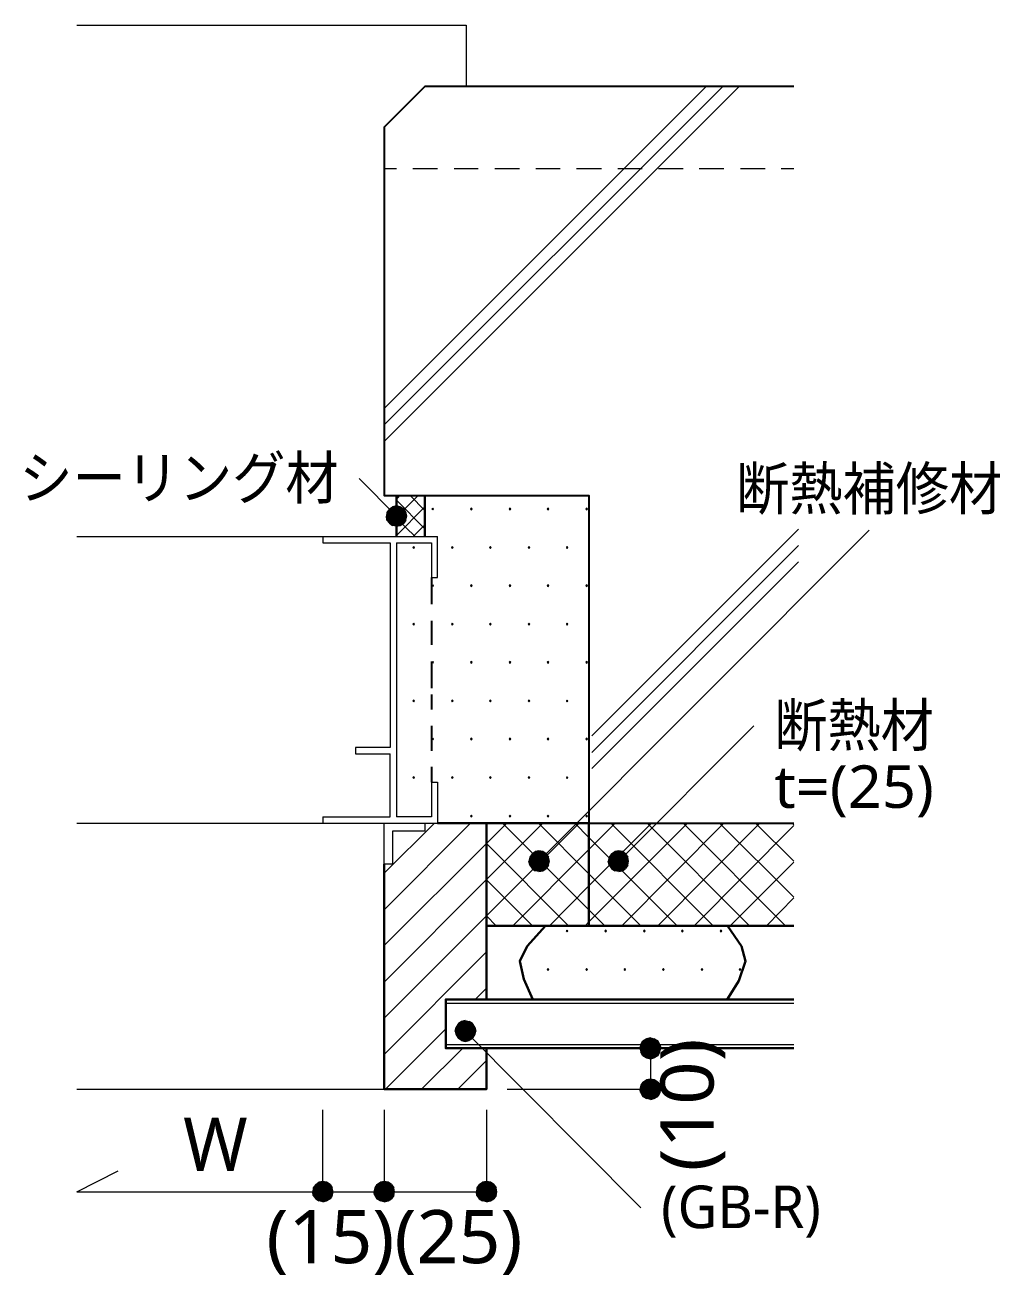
# Model space of a CAD drawing. Header units: millimetres. Extents: x 0 to 420, y 0 to 297.
# Drawn here: x 212.7 to 260.4, y 93.8 to 154.9 of the extents above; entities that cross this region are included whole.
import ezdxf
from ezdxf.enums import TextEntityAlignment as Align

# ---------------------------------------------------------------- set-up
doc = ezdxf.new("R2010")
doc.units = ezdxf.units.MM
doc.styles.add('kst32b', font='NotoSansJP-Variable.ttf')

msp = doc.modelspace()

# ---------------------------------------------------------------- hatches: boundary and pattern name
h = msp.add_hatch(color=7)
h.paths.add_polyline_path([(230.886, 131.381), (230.696, 131.339), (230.886, 130.873), (230.886, 131.381)])
h.paths.add_polyline_path([(230.696, 131.339), (230.886, 130.873), (230.547, 131.233), (230.696, 131.339)])
h.paths.add_polyline_path([(230.886, 130.873), (230.547, 131.233), (230.42, 131.064), (230.886, 130.873)])
for points in [[(231.077, 131.339), (230.886, 131.381), (230.886, 130.873), (231.077, 131.339)], [(232.664, 131.276), (232.643, 131.254), (232.622, 131.233), (232.643, 131.212), (232.664, 131.191), (232.685, 131.212), (232.706, 131.233), (232.685, 131.254), (232.664, 131.276)], [(234.548, 131.276), (234.527, 131.254), (234.505, 131.233), (234.527, 131.212), (234.548, 131.191), (234.569, 131.212), (234.59, 131.233), (234.569, 131.254), (234.548, 131.276)], [(236.432, 131.276), (236.411, 131.254), (236.389, 131.233), (236.411, 131.212), (236.432, 131.191), (236.453, 131.212), (236.474, 131.233), (236.453, 131.254), (236.432, 131.276)], [(238.294, 131.276), (238.273, 131.254), (238.252, 131.233), (238.273, 131.212), (238.294, 131.191), (238.316, 131.212), (238.337, 131.233), (238.316, 131.254), (238.294, 131.276)], [(240.178, 131.276), (240.157, 131.254), (240.136, 131.233), (240.157, 131.212), (240.178, 131.191), (240.199, 131.212), (240.221, 131.233), (240.199, 131.254), (240.178, 131.276)], [(231.733, 129.392), (231.712, 129.371), (231.69, 129.35), (231.712, 129.328), (231.733, 129.307), (231.754, 129.328), (231.775, 129.35), (231.754, 129.371), (231.733, 129.392)], [(233.617, 129.392), (233.595, 129.371), (233.574, 129.35), (233.595, 129.328), (233.617, 129.307), (233.638, 129.328), (233.659, 129.35), (233.638, 129.371), (233.617, 129.392)], [(235.479, 129.392), (235.458, 129.371), (235.437, 129.35), (235.458, 129.328), (235.479, 129.307), (235.5, 129.328), (235.521, 129.35), (235.5, 129.371), (235.479, 129.392)], [(237.363, 129.392), (237.342, 129.371), (237.321, 129.35), (237.342, 129.328), (237.363, 129.307), (237.384, 129.328), (237.405, 129.35), (237.384, 129.371), (237.363, 129.392)], [(239.226, 129.392), (239.204, 129.371), (239.183, 129.35), (239.204, 129.328), (239.226, 129.307), (239.247, 129.328), (239.268, 129.35), (239.247, 129.371), (239.226, 129.392)], [(232.664, 127.529), (232.643, 127.508), (232.622, 127.487), (232.643, 127.466), (232.664, 127.444), (232.685, 127.466), (232.706, 127.487), (232.685, 127.508), (232.664, 127.529)], [(234.548, 127.529), (234.527, 127.508), (234.505, 127.487), (234.527, 127.466), (234.548, 127.444), (234.569, 127.466), (234.59, 127.487), (234.569, 127.508), (234.548, 127.529)], [(236.432, 127.529), (236.411, 127.508), (236.389, 127.487), (236.411, 127.466), (236.432, 127.444), (236.453, 127.466), (236.474, 127.487), (236.453, 127.508), (236.432, 127.529)], [(238.294, 127.529), (238.273, 127.508), (238.252, 127.487), (238.273, 127.466), (238.294, 127.444), (238.316, 127.466), (238.337, 127.487), (238.316, 127.508), (238.294, 127.529)], [(240.178, 127.529), (240.157, 127.508), (240.136, 127.487), (240.157, 127.466), (240.178, 127.444), (240.199, 127.466), (240.221, 127.487), (240.199, 127.508), (240.178, 127.529)], [(231.733, 125.645), (231.712, 125.624), (231.69, 125.603), (231.712, 125.582), (231.733, 125.561), (231.754, 125.582), (231.775, 125.603), (231.754, 125.624), (231.733, 125.645)], [(233.617, 125.645), (233.595, 125.624), (233.574, 125.603), (233.595, 125.582), (233.617, 125.561), (233.638, 125.582), (233.659, 125.603), (233.638, 125.624), (233.617, 125.645)], [(235.479, 125.645), (235.458, 125.624), (235.437, 125.603), (235.458, 125.582), (235.479, 125.561), (235.5, 125.582), (235.521, 125.603), (235.5, 125.624), (235.479, 125.645)], [(237.363, 125.645), (237.342, 125.624), (237.321, 125.603), (237.342, 125.582), (237.363, 125.561), (237.384, 125.582), (237.405, 125.603), (237.384, 125.624), (237.363, 125.645)], [(239.226, 125.645), (239.204, 125.624), (239.183, 125.603), (239.204, 125.582), (239.226, 125.561), (239.247, 125.582), (239.268, 125.603), (239.247, 125.624), (239.226, 125.645)], [(232.664, 123.783), (232.643, 123.762), (232.622, 123.74), (232.643, 123.719), (232.664, 123.698), (232.685, 123.719), (232.706, 123.74), (232.685, 123.762), (232.664, 123.783)], [(234.548, 123.783), (234.527, 123.762), (234.505, 123.74), (234.527, 123.719), (234.548, 123.698), (234.569, 123.719), (234.59, 123.74), (234.569, 123.762), (234.548, 123.783)], [(236.432, 123.783), (236.411, 123.762), (236.389, 123.74), (236.411, 123.719), (236.432, 123.698), (236.453, 123.719), (236.474, 123.74), (236.453, 123.762), (236.432, 123.783)], [(238.294, 123.783), (238.273, 123.762), (238.252, 123.74), (238.273, 123.719), (238.294, 123.698), (238.316, 123.719), (238.337, 123.74), (238.316, 123.762), (238.294, 123.783)], [(240.178, 123.783), (240.157, 123.762), (240.136, 123.74), (240.157, 123.719), (240.178, 123.698), (240.199, 123.719), (240.221, 123.74), (240.199, 123.762), (240.178, 123.783)], [(231.733, 121.899), (231.712, 121.878), (231.69, 121.856), (231.712, 121.835), (231.733, 121.814), (231.754, 121.835), (231.775, 121.856), (231.754, 121.878), (231.733, 121.899)], [(233.617, 121.899), (233.595, 121.878), (233.574, 121.856), (233.595, 121.835), (233.617, 121.814), (233.638, 121.835), (233.659, 121.856), (233.638, 121.878), (233.617, 121.899)], [(235.479, 121.899), (235.458, 121.878), (235.437, 121.856), (235.458, 121.835), (235.479, 121.814), (235.5, 121.835), (235.521, 121.856), (235.5, 121.878), (235.479, 121.899)], [(237.363, 121.899), (237.342, 121.878), (237.321, 121.856), (237.342, 121.835), (237.363, 121.814), (237.384, 121.835), (237.405, 121.856), (237.384, 121.878), (237.363, 121.899)], [(239.226, 121.899), (239.204, 121.878), (239.183, 121.856), (239.204, 121.835), (239.226, 121.814), (239.247, 121.835), (239.268, 121.856), (239.247, 121.878), (239.226, 121.899)], [(232.664, 120.036), (232.643, 120.015), (232.622, 119.994), (232.643, 119.973), (232.664, 119.951), (232.685, 119.973), (232.706, 119.994), (232.685, 120.015), (232.664, 120.036)], [(234.548, 120.036), (234.527, 120.015), (234.505, 119.994), (234.527, 119.973), (234.548, 119.951), (234.569, 119.973), (234.59, 119.994), (234.569, 120.015), (234.548, 120.036)], [(236.432, 120.036), (236.411, 120.015), (236.389, 119.994), (236.411, 119.973), (236.432, 119.951), (236.453, 119.973), (236.474, 119.994), (236.453, 120.015), (236.432, 120.036)], [(238.294, 120.036), (238.273, 120.015), (238.252, 119.994), (238.273, 119.973), (238.294, 119.951), (238.316, 119.973), (238.337, 119.994), (238.316, 120.015), (238.294, 120.036)], [(240.178, 120.036), (240.157, 120.015), (240.136, 119.994), (240.157, 119.973), (240.178, 119.951), (240.199, 119.973), (240.221, 119.994), (240.199, 120.015), (240.178, 120.036)], [(231.733, 118.152), (231.712, 118.131), (231.69, 118.11), (231.712, 118.089), (231.733, 118.068), (231.754, 118.089), (231.775, 118.11), (231.754, 118.131), (231.733, 118.152)], [(233.617, 118.152), (233.595, 118.131), (233.574, 118.11), (233.595, 118.089), (233.617, 118.068), (233.638, 118.089), (233.659, 118.11), (233.638, 118.131), (233.617, 118.152)], [(235.479, 118.152), (235.458, 118.131), (235.437, 118.11), (235.458, 118.089), (235.479, 118.068), (235.5, 118.089), (235.521, 118.11), (235.5, 118.131), (235.479, 118.152)], [(237.363, 118.152), (237.342, 118.131), (237.321, 118.11), (237.342, 118.089), (237.363, 118.068), (237.384, 118.089), (237.405, 118.11), (237.384, 118.131), (237.363, 118.152)], [(239.226, 118.152), (239.204, 118.131), (239.183, 118.11), (239.204, 118.089), (239.226, 118.068), (239.247, 118.089), (239.268, 118.11), (239.247, 118.131), (239.226, 118.152)], [(234.548, 116.268), (234.527, 116.247), (234.505, 116.226), (234.527, 116.205), (234.548, 116.184), (234.569, 116.205), (234.59, 116.226), (234.569, 116.247), (234.548, 116.268)], [(236.432, 116.268), (236.411, 116.247), (236.389, 116.226), (236.411, 116.205), (236.432, 116.184), (236.453, 116.205), (236.474, 116.226), (236.453, 116.247), (236.432, 116.268)], [(238.294, 116.268), (238.273, 116.247), (238.252, 116.226), (238.273, 116.205), (238.294, 116.184), (238.316, 116.205), (238.337, 116.226), (238.316, 116.247), (238.294, 116.268)], [(240.178, 116.268), (240.157, 116.247), (240.136, 116.226), (240.157, 116.205), (240.178, 116.184), (240.199, 116.205), (240.221, 116.226), (240.199, 116.247), (240.178, 116.268)], [(238.04, 114.49), (237.85, 114.533), (237.85, 114.025), (238.04, 114.49)], [(241.935, 114.49), (241.745, 114.533), (241.745, 114.025), (241.935, 114.49)], [(239.226, 110.659), (239.204, 110.638), (239.183, 110.617), (239.204, 110.596), (239.226, 110.575), (239.247, 110.596), (239.268, 110.617), (239.247, 110.638), (239.226, 110.659)], [(241.11, 110.659), (241.088, 110.638), (241.067, 110.617), (241.088, 110.596), (241.11, 110.575), (241.131, 110.596), (241.152, 110.617), (241.131, 110.638), (241.11, 110.659)], [(242.993, 110.659), (242.972, 110.638), (242.951, 110.617), (242.972, 110.596), (242.993, 110.575), (243.014, 110.596), (243.036, 110.617), (243.014, 110.638), (242.993, 110.659)], [(244.856, 110.659), (244.835, 110.638), (244.814, 110.617), (244.835, 110.596), (244.856, 110.575), (244.877, 110.596), (244.898, 110.617), (244.877, 110.638), (244.856, 110.659)], [(246.74, 110.659), (246.719, 110.638), (246.698, 110.617), (246.719, 110.596), (246.74, 110.575), (246.761, 110.596), (246.782, 110.617), (246.761, 110.638), (246.74, 110.659)], [(238.294, 108.775), (238.273, 108.754), (238.252, 108.733), (238.273, 108.712), (238.294, 108.691), (238.316, 108.712), (238.337, 108.733), (238.316, 108.754), (238.294, 108.775)], [(240.178, 108.775), (240.157, 108.754), (240.136, 108.733), (240.157, 108.712), (240.178, 108.691), (240.199, 108.712), (240.221, 108.733), (240.199, 108.754), (240.178, 108.775)], [(242.041, 108.775), (242.02, 108.754), (241.998, 108.733), (242.02, 108.712), (242.041, 108.691), (242.062, 108.712), (242.083, 108.733), (242.062, 108.754), (242.041, 108.775)], [(243.925, 108.775), (243.904, 108.754), (243.882, 108.733), (243.904, 108.712), (243.925, 108.691), (243.946, 108.712), (243.967, 108.733), (243.946, 108.754), (243.925, 108.775)], [(245.809, 108.775), (245.787, 108.754), (245.766, 108.733), (245.787, 108.712), (245.809, 108.691), (245.83, 108.712), (245.851, 108.733), (245.83, 108.754), (245.809, 108.775)], [(247.671, 108.775), (247.65, 108.754), (247.629, 108.733), (247.65, 108.712), (247.671, 108.691), (247.692, 108.712), (247.714, 108.733), (247.692, 108.754), (247.671, 108.775)], [(234.061, 106.193), (233.913, 106.087), (234.252, 105.727), (234.061, 106.193)], [(243.099, 104.415), (243.29, 104.373), (243.29, 104.881), (243.099, 104.415)], [(243.48, 103.336), (243.29, 103.378), (243.29, 102.891), (243.48, 103.336)], [(227.478, 98.34), (227.288, 98.383), (227.288, 97.875), (227.478, 98.34)], [(230.484, 98.34), (230.293, 98.383), (230.293, 97.875), (230.484, 98.34)], [(235.479, 98.34), (235.289, 98.383), (235.289, 97.875), (235.479, 98.34)]]:
    msp.add_hatch(color=7).paths.add_polyline_path(points)
h = msp.add_hatch(color=7)
h.paths.add_polyline_path([(231.394, 130.873), (231.352, 131.064), (230.886, 130.873), (231.394, 130.873)])
h.paths.add_polyline_path([(231.352, 131.064), (230.886, 130.873), (231.246, 131.233), (231.352, 131.064)])
h.paths.add_polyline_path([(230.886, 130.873), (231.246, 131.233), (231.077, 131.339), (230.886, 130.873)])
h = msp.add_hatch(color=7)
h.paths.add_polyline_path([(230.42, 131.064), (230.399, 130.873), (230.886, 130.873), (230.42, 131.064)])
h.paths.add_polyline_path([(230.399, 130.873), (230.886, 130.873), (230.42, 130.683), (230.399, 130.873)])
h.paths.add_polyline_path([(230.886, 130.873), (230.42, 130.683), (230.547, 130.535), (230.886, 130.873)])
h = msp.add_hatch(color=7)
h.paths.add_polyline_path([(230.547, 130.535), (230.696, 130.429), (230.886, 130.873), (230.547, 130.535)])
h.paths.add_polyline_path([(230.696, 130.429), (230.886, 130.873), (230.886, 130.387), (230.696, 130.429)])
h.paths.add_polyline_path([(230.886, 130.873), (230.886, 130.387), (231.077, 130.429), (230.886, 130.873)])
h = msp.add_hatch(color=7)
h.paths.add_polyline_path([(231.077, 130.429), (231.246, 130.535), (230.886, 130.873), (231.077, 130.429)])
h.paths.add_polyline_path([(231.246, 130.535), (230.886, 130.873), (231.352, 130.683), (231.246, 130.535)])
h.paths.add_polyline_path([(230.886, 130.873), (231.352, 130.683), (231.394, 130.873), (230.886, 130.873)])
h = msp.add_hatch(color=7)
h.paths.add_polyline_path([(237.405, 114.215), (237.363, 114.025), (237.85, 114.025), (237.405, 114.215)])
h.paths.add_polyline_path([(237.363, 114.025), (237.85, 114.025), (237.405, 113.834), (237.363, 114.025)])
h.paths.add_polyline_path([(237.85, 114.025), (237.405, 113.834), (237.511, 113.665), (237.85, 114.025)])
h = msp.add_hatch(color=7)
h.paths.add_polyline_path([(237.85, 114.533), (237.659, 114.49), (237.85, 114.025), (237.85, 114.533)])
h.paths.add_polyline_path([(237.659, 114.49), (237.85, 114.025), (237.511, 114.385), (237.659, 114.49)])
h.paths.add_polyline_path([(237.85, 114.025), (237.511, 114.385), (237.405, 114.215), (237.85, 114.025)])
h = msp.add_hatch(color=7)
h.paths.add_polyline_path([(238.358, 114.025), (238.316, 114.215), (237.85, 114.025), (238.358, 114.025)])
h.paths.add_polyline_path([(238.316, 114.215), (237.85, 114.025), (238.21, 114.385), (238.316, 114.215)])
h.paths.add_polyline_path([(237.85, 114.025), (238.21, 114.385), (238.04, 114.49), (237.85, 114.025)])
h = msp.add_hatch(color=7)
h.paths.add_polyline_path([(241.279, 114.215), (241.237, 114.025), (241.745, 114.025), (241.279, 114.215)])
h.paths.add_polyline_path([(241.237, 114.025), (241.745, 114.025), (241.279, 113.834), (241.237, 114.025)])
h.paths.add_polyline_path([(241.745, 114.025), (241.279, 113.834), (241.385, 113.665), (241.745, 114.025)])
h = msp.add_hatch(color=7)
h.paths.add_polyline_path([(241.745, 114.533), (241.554, 114.49), (241.745, 114.025), (241.745, 114.533)])
h.paths.add_polyline_path([(241.554, 114.49), (241.745, 114.025), (241.385, 114.385), (241.554, 114.49)])
h.paths.add_polyline_path([(241.745, 114.025), (241.385, 114.385), (241.279, 114.215), (241.745, 114.025)])
h = msp.add_hatch(color=7)
h.paths.add_polyline_path([(242.231, 114.025), (242.189, 114.215), (241.745, 114.025), (242.231, 114.025)])
h.paths.add_polyline_path([(242.189, 114.215), (241.745, 114.025), (242.083, 114.385), (242.189, 114.215)])
h.paths.add_polyline_path([(241.745, 114.025), (242.083, 114.385), (241.935, 114.49), (241.745, 114.025)])
h = msp.add_hatch(color=7)
h.paths.add_polyline_path([(237.511, 113.665), (237.659, 113.559), (237.85, 114.025), (237.511, 113.665)])
h.paths.add_polyline_path([(237.659, 113.559), (237.85, 114.025), (237.85, 113.517), (237.659, 113.559)])
h.paths.add_polyline_path([(237.85, 114.025), (237.85, 113.517), (238.04, 113.559), (237.85, 114.025)])
h = msp.add_hatch(color=7)
h.paths.add_polyline_path([(238.04, 113.559), (238.21, 113.665), (237.85, 114.025), (238.04, 113.559)])
h.paths.add_polyline_path([(238.21, 113.665), (237.85, 114.025), (238.316, 113.834), (238.21, 113.665)])
h.paths.add_polyline_path([(237.85, 114.025), (238.316, 113.834), (238.358, 114.025), (237.85, 114.025)])
h = msp.add_hatch(color=7)
h.paths.add_polyline_path([(241.385, 113.665), (241.554, 113.559), (241.745, 114.025), (241.385, 113.665)])
h.paths.add_polyline_path([(241.554, 113.559), (241.745, 114.025), (241.745, 113.517), (241.554, 113.559)])
h.paths.add_polyline_path([(241.745, 114.025), (241.745, 113.517), (241.935, 113.559), (241.745, 114.025)])
h = msp.add_hatch(color=7)
h.paths.add_polyline_path([(241.935, 113.559), (242.083, 113.665), (241.745, 114.025), (241.935, 113.559)])
h.paths.add_polyline_path([(242.083, 113.665), (241.745, 114.025), (242.189, 113.834), (242.083, 113.665)])
h.paths.add_polyline_path([(241.745, 114.025), (242.189, 113.834), (242.231, 114.025), (241.745, 114.025)])
h = msp.add_hatch(color=7)
h.paths.add_polyline_path([(233.913, 106.087), (233.807, 105.918), (234.252, 105.727), (233.913, 106.087)])
h.paths.add_polyline_path([(233.807, 105.918), (234.252, 105.727), (233.765, 105.727), (233.807, 105.918)])
h.paths.add_polyline_path([(234.252, 105.727), (233.765, 105.727), (233.807, 105.537), (234.252, 105.727)])
h = msp.add_hatch(color=7)
h.paths.add_polyline_path([(233.807, 105.537), (233.913, 105.368), (234.252, 105.727), (233.807, 105.537)])
h.paths.add_polyline_path([(233.913, 105.368), (234.252, 105.727), (234.061, 105.262), (233.913, 105.368)])
h.paths.add_polyline_path([(234.252, 105.727), (234.061, 105.262), (234.252, 105.22), (234.252, 105.727)])
h = msp.add_hatch(color=7)
h.paths.add_polyline_path([(234.611, 106.087), (234.442, 106.193), (234.252, 105.727), (234.611, 106.087)])
h.paths.add_polyline_path([(234.442, 106.193), (234.252, 105.727), (234.252, 106.236), (234.442, 106.193)])
h.paths.add_polyline_path([(234.252, 105.727), (234.252, 106.236), (234.061, 106.193), (234.252, 105.727)])
h = msp.add_hatch(color=7)
h.paths.add_polyline_path([(234.717, 105.537), (234.76, 105.727), (234.252, 105.727), (234.717, 105.537)])
h.paths.add_polyline_path([(234.76, 105.727), (234.252, 105.727), (234.717, 105.918), (234.76, 105.727)])
h.paths.add_polyline_path([(234.252, 105.727), (234.717, 105.918), (234.611, 106.087), (234.252, 105.727)])
h = msp.add_hatch(color=7)
h.paths.add_polyline_path([(234.252, 105.22), (234.442, 105.262), (234.252, 105.727), (234.252, 105.22)])
h.paths.add_polyline_path([(234.442, 105.262), (234.252, 105.727), (234.611, 105.368), (234.442, 105.262)])
h.paths.add_polyline_path([(234.252, 105.727), (234.611, 105.368), (234.717, 105.537), (234.252, 105.727)])
h = msp.add_hatch(color=7)
h.paths.add_polyline_path([(243.099, 105.346), (242.93, 105.241), (243.29, 104.881), (243.099, 105.346)])
h.paths.add_polyline_path([(242.93, 105.241), (243.29, 104.881), (242.824, 105.071), (242.93, 105.241)])
h.paths.add_polyline_path([(243.29, 104.881), (242.824, 105.071), (242.782, 104.881), (243.29, 104.881)])
h = msp.add_hatch(color=7)
h.paths.add_polyline_path([(243.65, 105.241), (243.48, 105.346), (243.29, 104.881), (243.65, 105.241)])
h.paths.add_polyline_path([(243.48, 105.346), (243.29, 104.881), (243.29, 105.389), (243.48, 105.346)])
h.paths.add_polyline_path([(243.29, 104.881), (243.29, 105.389), (243.099, 105.346), (243.29, 104.881)])
h = msp.add_hatch(color=7)
h.paths.add_polyline_path([(243.755, 104.69), (243.798, 104.881), (243.29, 104.881), (243.755, 104.69)])
h.paths.add_polyline_path([(243.798, 104.881), (243.29, 104.881), (243.755, 105.071), (243.798, 104.881)])
h.paths.add_polyline_path([(243.29, 104.881), (243.755, 105.071), (243.65, 105.241), (243.29, 104.881)])
h = msp.add_hatch(color=7)
h.paths.add_polyline_path([(242.782, 104.881), (242.824, 104.69), (243.29, 104.881), (242.782, 104.881)])
h.paths.add_polyline_path([(242.824, 104.69), (243.29, 104.881), (242.93, 104.521), (242.824, 104.69)])
h.paths.add_polyline_path([(243.29, 104.881), (242.93, 104.521), (243.099, 104.415), (243.29, 104.881)])
h = msp.add_hatch(color=7)
h.paths.add_polyline_path([(243.29, 104.373), (243.48, 104.415), (243.29, 104.881), (243.29, 104.373)])
h.paths.add_polyline_path([(243.48, 104.415), (243.29, 104.881), (243.65, 104.521), (243.48, 104.415)])
h.paths.add_polyline_path([(243.29, 104.881), (243.65, 104.521), (243.755, 104.69), (243.29, 104.881)])
h = msp.add_hatch(color=7)
h.paths.add_polyline_path([(243.29, 103.378), (243.099, 103.336), (243.29, 102.891), (243.29, 103.378)])
h.paths.add_polyline_path([(243.099, 103.336), (243.29, 102.891), (242.93, 103.23), (243.099, 103.336)])
h.paths.add_polyline_path([(243.29, 102.891), (242.93, 103.23), (242.824, 103.082), (243.29, 102.891)])
h = msp.add_hatch(color=7)
h.paths.add_polyline_path([(243.798, 102.891), (243.755, 103.082), (243.29, 102.891), (243.798, 102.891)])
h.paths.add_polyline_path([(243.755, 103.082), (243.29, 102.891), (243.65, 103.23), (243.755, 103.082)])
h.paths.add_polyline_path([(243.29, 102.891), (243.65, 103.23), (243.48, 103.336), (243.29, 102.891)])
h = msp.add_hatch(color=7)
h.paths.add_polyline_path([(242.824, 103.082), (242.782, 102.891), (243.29, 102.891), (242.824, 103.082)])
h.paths.add_polyline_path([(242.782, 102.891), (243.29, 102.891), (242.824, 102.701), (242.782, 102.891)])
h.paths.add_polyline_path([(243.29, 102.891), (242.824, 102.701), (242.93, 102.531), (243.29, 102.891)])
h = msp.add_hatch(color=7)
h.paths.add_polyline_path([(242.93, 102.531), (243.099, 102.425), (243.29, 102.891), (242.93, 102.531)])
h.paths.add_polyline_path([(243.099, 102.425), (243.29, 102.891), (243.29, 102.383), (243.099, 102.425)])
h.paths.add_polyline_path([(243.29, 102.891), (243.29, 102.383), (243.48, 102.425), (243.29, 102.891)])
h = msp.add_hatch(color=7)
h.paths.add_polyline_path([(243.48, 102.425), (243.65, 102.531), (243.29, 102.891), (243.48, 102.425)])
h.paths.add_polyline_path([(243.65, 102.531), (243.29, 102.891), (243.755, 102.701), (243.65, 102.531)])
h.paths.add_polyline_path([(243.29, 102.891), (243.755, 102.701), (243.798, 102.891), (243.29, 102.891)])
h = msp.add_hatch(color=7)
h.paths.add_polyline_path([(227.288, 98.383), (227.097, 98.34), (227.288, 97.875), (227.288, 98.383)])
h.paths.add_polyline_path([(227.097, 98.34), (227.288, 97.875), (226.949, 98.234), (227.097, 98.34)])
h.paths.add_polyline_path([(227.288, 97.875), (226.949, 98.234), (226.822, 98.065), (227.288, 97.875)])
h = msp.add_hatch(color=7)
h.paths.add_polyline_path([(227.796, 97.875), (227.753, 98.065), (227.288, 97.875), (227.796, 97.875)])
h.paths.add_polyline_path([(227.753, 98.065), (227.288, 97.875), (227.647, 98.234), (227.753, 98.065)])
h.paths.add_polyline_path([(227.288, 97.875), (227.647, 98.234), (227.478, 98.34), (227.288, 97.875)])
h = msp.add_hatch(color=7)
h.paths.add_polyline_path([(230.293, 98.383), (230.103, 98.34), (230.293, 97.875), (230.293, 98.383)])
h.paths.add_polyline_path([(230.103, 98.34), (230.293, 97.875), (229.934, 98.234), (230.103, 98.34)])
h.paths.add_polyline_path([(230.293, 97.875), (229.934, 98.234), (229.828, 98.065), (230.293, 97.875)])
h = msp.add_hatch(color=7)
h.paths.add_polyline_path([(230.801, 97.875), (230.759, 98.065), (230.293, 97.875), (230.801, 97.875)])
h.paths.add_polyline_path([(230.759, 98.065), (230.293, 97.875), (230.653, 98.234), (230.759, 98.065)])
h.paths.add_polyline_path([(230.293, 97.875), (230.653, 98.234), (230.484, 98.34), (230.293, 97.875)])
h = msp.add_hatch(color=7)
h.paths.add_polyline_path([(235.289, 98.383), (235.098, 98.34), (235.289, 97.875), (235.289, 98.383)])
h.paths.add_polyline_path([(235.098, 98.34), (235.289, 97.875), (234.929, 98.234), (235.098, 98.34)])
h.paths.add_polyline_path([(235.289, 97.875), (234.929, 98.234), (234.823, 98.065), (235.289, 97.875)])
h = msp.add_hatch(color=7)
h.paths.add_polyline_path([(235.797, 97.875), (235.754, 98.065), (235.289, 97.875), (235.797, 97.875)])
h.paths.add_polyline_path([(235.754, 98.065), (235.289, 97.875), (235.649, 98.234), (235.754, 98.065)])
h.paths.add_polyline_path([(235.289, 97.875), (235.649, 98.234), (235.479, 98.34), (235.289, 97.875)])
h = msp.add_hatch(color=7)
h.paths.add_polyline_path([(226.822, 98.065), (226.801, 97.875), (227.288, 97.875), (226.822, 98.065)])
h.paths.add_polyline_path([(226.801, 97.875), (227.288, 97.875), (226.822, 97.684), (226.801, 97.875)])
h.paths.add_polyline_path([(227.288, 97.875), (226.822, 97.684), (226.949, 97.536), (227.288, 97.875)])
h = msp.add_hatch(color=7)
h.paths.add_polyline_path([(226.949, 97.536), (227.097, 97.43), (227.288, 97.875), (226.949, 97.536)])
h.paths.add_polyline_path([(227.097, 97.43), (227.288, 97.875), (227.288, 97.388), (227.097, 97.43)])
h.paths.add_polyline_path([(227.288, 97.875), (227.288, 97.388), (227.478, 97.43), (227.288, 97.875)])
h = msp.add_hatch(color=7)
h.paths.add_polyline_path([(227.478, 97.43), (227.647, 97.536), (227.288, 97.875), (227.478, 97.43)])
h.paths.add_polyline_path([(227.647, 97.536), (227.288, 97.875), (227.753, 97.684), (227.647, 97.536)])
h.paths.add_polyline_path([(227.288, 97.875), (227.753, 97.684), (227.796, 97.875), (227.288, 97.875)])
h = msp.add_hatch(color=7)
h.paths.add_polyline_path([(229.828, 98.065), (229.785, 97.875), (230.293, 97.875), (229.828, 98.065)])
h.paths.add_polyline_path([(229.785, 97.875), (230.293, 97.875), (229.828, 97.684), (229.785, 97.875)])
h.paths.add_polyline_path([(230.293, 97.875), (229.828, 97.684), (229.934, 97.536), (230.293, 97.875)])
h = msp.add_hatch(color=7)
h.paths.add_polyline_path([(229.934, 97.536), (230.103, 97.43), (230.293, 97.875), (229.934, 97.536)])
h.paths.add_polyline_path([(230.103, 97.43), (230.293, 97.875), (230.293, 97.388), (230.103, 97.43)])
h.paths.add_polyline_path([(230.293, 97.875), (230.293, 97.388), (230.484, 97.43), (230.293, 97.875)])
h = msp.add_hatch(color=7)
h.paths.add_polyline_path([(230.484, 97.43), (230.653, 97.536), (230.293, 97.875), (230.484, 97.43)])
h.paths.add_polyline_path([(230.653, 97.536), (230.293, 97.875), (230.759, 97.684), (230.653, 97.536)])
h.paths.add_polyline_path([(230.293, 97.875), (230.759, 97.684), (230.801, 97.875), (230.293, 97.875)])
h = msp.add_hatch(color=7)
h.paths.add_polyline_path([(234.823, 98.065), (234.802, 97.875), (235.289, 97.875), (234.823, 98.065)])
h.paths.add_polyline_path([(234.802, 97.875), (235.289, 97.875), (234.823, 97.684), (234.802, 97.875)])
h.paths.add_polyline_path([(235.289, 97.875), (234.823, 97.684), (234.929, 97.536), (235.289, 97.875)])
h = msp.add_hatch(color=7)
h.paths.add_polyline_path([(234.929, 97.536), (235.098, 97.43), (235.289, 97.875), (234.929, 97.536)])
h.paths.add_polyline_path([(235.098, 97.43), (235.289, 97.875), (235.289, 97.388), (235.098, 97.43)])
h.paths.add_polyline_path([(235.289, 97.875), (235.289, 97.388), (235.479, 97.43), (235.289, 97.875)])
h = msp.add_hatch(color=7)
h.paths.add_polyline_path([(235.479, 97.43), (235.649, 97.536), (235.289, 97.875), (235.479, 97.43)])
h.paths.add_polyline_path([(235.649, 97.536), (235.289, 97.875), (235.754, 97.684), (235.649, 97.536)])
h.paths.add_polyline_path([(235.289, 97.875), (235.754, 97.684), (235.797, 97.875), (235.289, 97.875)])

# ---------------------------------------------------------------- linework, layer by layer
at = {"lineweight": 13}
for points in [[(215.286, 154.876), (234.294, 154.876), (234.294, 151.871)], [(230.293, 136.144), (246.02, 151.871)], [(230.293, 135.34), (246.825, 151.871)], [(230.293, 134.535), (247.629, 151.871)], [(230.293, 147.87), (230.886, 147.87)], [(231.69, 147.87), (232.897, 147.87)], [(233.701, 147.87), (234.887, 147.87)], [(235.691, 147.87), (236.897, 147.87)], [(237.702, 147.87), (238.887, 147.87)], [(239.691, 147.87), (240.898, 147.87)], [(241.702, 147.87), (242.887, 147.87)], [(243.692, 147.87), (244.898, 147.87)], [(245.682, 147.87), (246.888, 147.87)], [(247.692, 147.87), (248.899, 147.87)], [(249.682, 147.87), (250.296, 147.87)], [(230.886, 130.873), (229.066, 132.715)], [(230.886, 131.699), (231.055, 131.889)], [(230.886, 130.831), (231.944, 131.889)], [(232.283, 130.26), (230.886, 131.657)], [(230.886, 129.942), (232.283, 131.339)], [(232.283, 131.149), (231.563, 131.889)], [(231.796, 129.879), (230.886, 130.768)], [(231.712, 129.879), (232.283, 130.45)], [(237.85, 114.025), (253.979, 130.196)], [(240.432, 120.142), (250.529, 130.238)], [(215.286, 129.879), (227.288, 129.879)], [(227.288, 129.879), (232.897, 129.879)], [(227.288, 129.879), (227.288, 129.582)], [(227.288, 129.582), (230.59, 129.582), (230.59, 119.571), (228.896, 119.571), (228.896, 119.274), (230.59, 119.274)], [(230.907, 129.879), (230.886, 129.9)], [(230.886, 129.582), (232.601, 129.582), (232.601, 127.889), (232.897, 127.889), (232.897, 129.879)], [(230.886, 129.582), (230.886, 116.184)], [(240.432, 119.338), (250.529, 129.455)], [(240.432, 118.554), (250.529, 128.651)], [(241.745, 114.025), (248.348, 120.629)], [(227.288, 116.184), (230.59, 116.184), (230.59, 119.274)], [(232.601, 117.877), (232.601, 116.184), (230.886, 116.184)], [(232.601, 117.877), (232.897, 117.877)], [(232.897, 117.877), (232.897, 115.887)], [(227.288, 116.184), (227.288, 115.887)], [(215.286, 115.887), (227.288, 115.887)], [(227.288, 115.887), (232.897, 115.887)], [(230.293, 113.432), (232.749, 115.887)], [(230.293, 111.654), (234.505, 115.887)], [(232.283, 115.887), (232.283, 115.485), (230.696, 115.485), (230.696, 113.877), (230.293, 113.877), (230.293, 115.887)], [(235.289, 114.893), (236.284, 115.887)], [(235.289, 113.136), (238.04, 115.887)], [(235.289, 111.358), (239.818, 115.887)], [(241.067, 110.871), (240.284, 111.654), (236.072, 115.887)], [(236.58, 110.871), (240.284, 114.596), (241.575, 115.887)], [(242.824, 110.871), (240.284, 113.411), (237.829, 115.887)], [(238.358, 110.871), (240.284, 112.818), (243.353, 115.887)], [(244.602, 110.871), (240.284, 115.189), (239.607, 115.887)], [(240.115, 110.871), (240.284, 111.062), (245.11, 115.887)], [(246.359, 110.871), (241.364, 115.887)], [(241.893, 110.871), (246.888, 115.887)], [(248.137, 110.871), (243.141, 115.887)], [(243.65, 110.871), (248.645, 115.887)], [(249.894, 110.871), (244.898, 115.887)], [(245.428, 110.871), (250.296, 115.761)], [(250.296, 112.268), (246.676, 115.887)], [(250.296, 114.025), (248.433, 115.887)], [(250.296, 115.803), (250.211, 115.887)], [(230.293, 109.897), (235.289, 114.893)], [(239.289, 110.871), (235.289, 114.893)], [(247.184, 110.871), (250.296, 113.982)], [(230.293, 108.119), (235.289, 113.136)], [(237.532, 110.871), (235.289, 113.115)], [(248.962, 110.871), (250.296, 112.226)], [(230.293, 106.362), (235.289, 111.358)], [(235.754, 110.871), (235.289, 111.358)], [(230.293, 104.584), (235.289, 109.601)], [(234.738, 107.273), (235.289, 107.823)], [(233.299, 107.082), (250.296, 107.082)], [(230.357, 102.891), (233.299, 105.833)], [(234.252, 105.727), (242.824, 97.091)], [(233.299, 105.071), (250.296, 105.071)], [(232.114, 102.891), (234.125, 104.881)], [(243.29, 104.881), (243.29, 102.891)], [(233.892, 102.891), (235.289, 104.288)], [(215.286, 102.891), (230.293, 102.891)], [(236.305, 102.891), (243.332, 102.891)], [(215.286, 97.875), (227.288, 97.875), (227.288, 101.875)], [(230.293, 101.875), (230.293, 97.875)], [(235.289, 101.875), (235.289, 97.875)], [(215.286, 97.875), (217.297, 98.891)], [(227.288, 97.875), (230.293, 97.875), (235.289, 97.875)]]:
    msp.add_lwpolyline(points, dxfattribs=at)
at = {"lineweight": 25}
for points in [[(250.296, 151.871), (232.283, 151.871), (230.293, 149.881), (230.293, 131.889), (240.284, 131.889), (240.284, 115.887)], [(232.601, 127.889), (232.601, 126.577)], [(232.601, 125.772), (232.601, 124.587)], [(232.601, 123.783), (232.601, 122.47)], [(232.601, 122.174), (232.601, 121.433)], [(232.601, 120.629), (232.601, 119.422)], [(232.601, 118.639), (232.601, 117.877)], [(240.284, 115.887), (250.296, 115.887)]]:
    msp.add_lwpolyline(points, dxfattribs=at)
at = {"lineweight": 0}
for points in [[(230.696, 131.339), (230.886, 130.873), (230.547, 131.233)], [(230.886, 131.381), (230.696, 131.339), (230.886, 130.873)], [(231.077, 131.339), (230.886, 131.381), (230.886, 130.873)], [(230.886, 130.873), (231.246, 131.233), (231.077, 131.339)], [(230.42, 131.064), (230.399, 130.873), (230.886, 130.873)], [(230.399, 130.873), (230.886, 130.873), (230.42, 130.683)], [(230.886, 130.873), (230.547, 131.233), (230.42, 131.064)], [(230.886, 130.873), (230.42, 130.683), (230.547, 130.535)], [(230.547, 130.535), (230.696, 130.429), (230.886, 130.873)], [(230.696, 130.429), (230.886, 130.873), (230.886, 130.387)], [(231.352, 131.064), (230.886, 130.873), (231.246, 131.233)], [(231.394, 130.873), (231.352, 131.064), (230.886, 130.873)], [(230.886, 130.873), (230.886, 130.387), (231.077, 130.429)], [(231.077, 130.429), (231.246, 130.535), (230.886, 130.873)], [(231.246, 130.535), (230.886, 130.873), (231.352, 130.683)], [(230.886, 130.873), (231.352, 130.683), (231.394, 130.873)], [(232.664, 131.276), (232.643, 131.254), (232.622, 131.233), (232.643, 131.212), (232.664, 131.191), (232.685, 131.212), (232.706, 131.233), (232.685, 131.254)], [(234.548, 131.276), (234.527, 131.254), (234.505, 131.233), (234.527, 131.212), (234.548, 131.191), (234.569, 131.212), (234.59, 131.233), (234.569, 131.254)], [(236.432, 131.276), (236.411, 131.254), (236.389, 131.233), (236.411, 131.212), (236.432, 131.191), (236.453, 131.212), (236.474, 131.233), (236.453, 131.254)], [(238.294, 131.276), (238.273, 131.254), (238.252, 131.233), (238.273, 131.212), (238.294, 131.191), (238.316, 131.212), (238.337, 131.233), (238.316, 131.254)], [(240.178, 131.276), (240.157, 131.254), (240.136, 131.233), (240.157, 131.212), (240.178, 131.191), (240.199, 131.212), (240.221, 131.233), (240.199, 131.254)], [(231.733, 129.392), (231.712, 129.371), (231.69, 129.35), (231.712, 129.328), (231.733, 129.307), (231.754, 129.328), (231.775, 129.35), (231.754, 129.371)], [(233.617, 129.392), (233.595, 129.371), (233.574, 129.35), (233.595, 129.328), (233.617, 129.307), (233.638, 129.328), (233.659, 129.35), (233.638, 129.371)], [(235.479, 129.392), (235.458, 129.371), (235.437, 129.35), (235.458, 129.328), (235.479, 129.307), (235.5, 129.328), (235.521, 129.35), (235.5, 129.371)], [(237.363, 129.392), (237.342, 129.371), (237.321, 129.35), (237.342, 129.328), (237.363, 129.307), (237.384, 129.328), (237.405, 129.35), (237.384, 129.371)], [(239.226, 129.392), (239.204, 129.371), (239.183, 129.35), (239.204, 129.328), (239.226, 129.307), (239.247, 129.328), (239.268, 129.35), (239.247, 129.371)], [(232.664, 127.529), (232.643, 127.508), (232.622, 127.487), (232.643, 127.466), (232.664, 127.444), (232.685, 127.466), (232.706, 127.487), (232.685, 127.508)], [(234.548, 127.529), (234.527, 127.508), (234.505, 127.487), (234.527, 127.466), (234.548, 127.444), (234.569, 127.466), (234.59, 127.487), (234.569, 127.508)], [(236.432, 127.529), (236.411, 127.508), (236.389, 127.487), (236.411, 127.466), (236.432, 127.444), (236.453, 127.466), (236.474, 127.487), (236.453, 127.508)], [(238.294, 127.529), (238.273, 127.508), (238.252, 127.487), (238.273, 127.466), (238.294, 127.444), (238.316, 127.466), (238.337, 127.487), (238.316, 127.508)], [(240.178, 127.529), (240.157, 127.508), (240.136, 127.487), (240.157, 127.466), (240.178, 127.444), (240.199, 127.466), (240.221, 127.487), (240.199, 127.508)], [(231.733, 125.645), (231.712, 125.624), (231.69, 125.603), (231.712, 125.582), (231.733, 125.561), (231.754, 125.582), (231.775, 125.603), (231.754, 125.624)], [(233.617, 125.645), (233.595, 125.624), (233.574, 125.603), (233.595, 125.582), (233.617, 125.561), (233.638, 125.582), (233.659, 125.603), (233.638, 125.624)], [(235.479, 125.645), (235.458, 125.624), (235.437, 125.603), (235.458, 125.582), (235.479, 125.561), (235.5, 125.582), (235.521, 125.603), (235.5, 125.624)], [(237.363, 125.645), (237.342, 125.624), (237.321, 125.603), (237.342, 125.582), (237.363, 125.561), (237.384, 125.582), (237.405, 125.603), (237.384, 125.624)], [(239.226, 125.645), (239.204, 125.624), (239.183, 125.603), (239.204, 125.582), (239.226, 125.561), (239.247, 125.582), (239.268, 125.603), (239.247, 125.624)], [(232.664, 123.783), (232.643, 123.762), (232.622, 123.74), (232.643, 123.719), (232.664, 123.698), (232.685, 123.719), (232.706, 123.74), (232.685, 123.762)], [(234.548, 123.783), (234.527, 123.762), (234.505, 123.74), (234.527, 123.719), (234.548, 123.698), (234.569, 123.719), (234.59, 123.74), (234.569, 123.762)], [(236.432, 123.783), (236.411, 123.762), (236.389, 123.74), (236.411, 123.719), (236.432, 123.698), (236.453, 123.719), (236.474, 123.74), (236.453, 123.762)], [(238.294, 123.783), (238.273, 123.762), (238.252, 123.74), (238.273, 123.719), (238.294, 123.698), (238.316, 123.719), (238.337, 123.74), (238.316, 123.762)], [(240.178, 123.783), (240.157, 123.762), (240.136, 123.74), (240.157, 123.719), (240.178, 123.698), (240.199, 123.719), (240.221, 123.74), (240.199, 123.762)], [(231.733, 121.899), (231.712, 121.878), (231.69, 121.856), (231.712, 121.835), (231.733, 121.814), (231.754, 121.835), (231.775, 121.856), (231.754, 121.878)], [(233.617, 121.899), (233.595, 121.878), (233.574, 121.856), (233.595, 121.835), (233.617, 121.814), (233.638, 121.835), (233.659, 121.856), (233.638, 121.878)], [(235.479, 121.899), (235.458, 121.878), (235.437, 121.856), (235.458, 121.835), (235.479, 121.814), (235.5, 121.835), (235.521, 121.856), (235.5, 121.878)], [(237.363, 121.899), (237.342, 121.878), (237.321, 121.856), (237.342, 121.835), (237.363, 121.814), (237.384, 121.835), (237.405, 121.856), (237.384, 121.878)], [(239.226, 121.899), (239.204, 121.878), (239.183, 121.856), (239.204, 121.835), (239.226, 121.814), (239.247, 121.835), (239.268, 121.856), (239.247, 121.878)], [(232.664, 120.036), (232.643, 120.015), (232.622, 119.994), (232.643, 119.973), (232.664, 119.951), (232.685, 119.973), (232.706, 119.994), (232.685, 120.015)], [(234.548, 120.036), (234.527, 120.015), (234.505, 119.994), (234.527, 119.973), (234.548, 119.951), (234.569, 119.973), (234.59, 119.994), (234.569, 120.015)], [(236.432, 120.036), (236.411, 120.015), (236.389, 119.994), (236.411, 119.973), (236.432, 119.951), (236.453, 119.973), (236.474, 119.994), (236.453, 120.015)], [(238.294, 120.036), (238.273, 120.015), (238.252, 119.994), (238.273, 119.973), (238.294, 119.951), (238.316, 119.973), (238.337, 119.994), (238.316, 120.015)], [(240.178, 120.036), (240.157, 120.015), (240.136, 119.994), (240.157, 119.973), (240.178, 119.951), (240.199, 119.973), (240.221, 119.994), (240.199, 120.015)], [(231.733, 118.152), (231.712, 118.131), (231.69, 118.11), (231.712, 118.089), (231.733, 118.068), (231.754, 118.089), (231.775, 118.11), (231.754, 118.131)], [(233.617, 118.152), (233.595, 118.131), (233.574, 118.11), (233.595, 118.089), (233.617, 118.068), (233.638, 118.089), (233.659, 118.11), (233.638, 118.131)], [(235.479, 118.152), (235.458, 118.131), (235.437, 118.11), (235.458, 118.089), (235.479, 118.068), (235.5, 118.089), (235.521, 118.11), (235.5, 118.131)], [(237.363, 118.152), (237.342, 118.131), (237.321, 118.11), (237.342, 118.089), (237.363, 118.068), (237.384, 118.089), (237.405, 118.11), (237.384, 118.131)], [(239.226, 118.152), (239.204, 118.131), (239.183, 118.11), (239.204, 118.089), (239.226, 118.068), (239.247, 118.089), (239.268, 118.11), (239.247, 118.131)], [(234.548, 116.268), (234.527, 116.247), (234.505, 116.226), (234.527, 116.205), (234.548, 116.184), (234.569, 116.205), (234.59, 116.226), (234.569, 116.247)], [(236.432, 116.268), (236.411, 116.247), (236.389, 116.226), (236.411, 116.205), (236.432, 116.184), (236.453, 116.205), (236.474, 116.226), (236.453, 116.247)], [(238.294, 116.268), (238.273, 116.247), (238.252, 116.226), (238.273, 116.205), (238.294, 116.184), (238.316, 116.205), (238.337, 116.226), (238.316, 116.247)], [(240.178, 116.268), (240.157, 116.247), (240.136, 116.226), (240.157, 116.205), (240.178, 116.184), (240.199, 116.205), (240.221, 116.226), (240.199, 116.247)], [(237.405, 114.215), (237.363, 114.025), (237.85, 114.025)], [(237.85, 114.025), (237.511, 114.385), (237.405, 114.215)], [(237.659, 114.49), (237.85, 114.025), (237.511, 114.385)], [(237.85, 114.533), (237.659, 114.49), (237.85, 114.025)], [(238.04, 114.49), (237.85, 114.533), (237.85, 114.025)], [(237.85, 114.025), (238.21, 114.385), (238.04, 114.49)], [(238.316, 114.215), (237.85, 114.025), (238.21, 114.385)], [(238.358, 114.025), (238.316, 114.215), (237.85, 114.025)], [(241.279, 114.215), (241.237, 114.025), (241.745, 114.025)], [(241.745, 114.025), (241.385, 114.385), (241.279, 114.215)], [(241.554, 114.49), (241.745, 114.025), (241.385, 114.385)], [(241.745, 114.533), (241.554, 114.49), (241.745, 114.025)], [(241.935, 114.49), (241.745, 114.533), (241.745, 114.025)], [(241.745, 114.025), (242.083, 114.385), (241.935, 114.49)], [(242.189, 114.215), (241.745, 114.025), (242.083, 114.385)], [(242.231, 114.025), (242.189, 114.215), (241.745, 114.025)], [(237.363, 114.025), (237.85, 114.025), (237.405, 113.834)], [(237.85, 114.025), (237.405, 113.834), (237.511, 113.665)], [(237.511, 113.665), (237.659, 113.559), (237.85, 114.025)], [(237.659, 113.559), (237.85, 114.025), (237.85, 113.517)], [(237.85, 114.025), (237.85, 113.517), (238.04, 113.559)], [(238.04, 113.559), (238.21, 113.665), (237.85, 114.025)], [(238.21, 113.665), (237.85, 114.025), (238.316, 113.834)], [(237.85, 114.025), (238.316, 113.834), (238.358, 114.025)], [(241.237, 114.025), (241.745, 114.025), (241.279, 113.834)], [(241.745, 114.025), (241.279, 113.834), (241.385, 113.665)], [(241.385, 113.665), (241.554, 113.559), (241.745, 114.025)], [(241.554, 113.559), (241.745, 114.025), (241.745, 113.517)], [(241.745, 114.025), (241.745, 113.517), (241.935, 113.559)], [(241.935, 113.559), (242.083, 113.665), (241.745, 114.025)], [(242.083, 113.665), (241.745, 114.025), (242.189, 113.834)], [(241.745, 114.025), (242.189, 113.834), (242.231, 114.025)], [(239.226, 110.659), (239.204, 110.638), (239.183, 110.617), (239.204, 110.596), (239.226, 110.575), (239.247, 110.596), (239.268, 110.617), (239.247, 110.638)], [(241.11, 110.659), (241.088, 110.638), (241.067, 110.617), (241.088, 110.596), (241.11, 110.575), (241.131, 110.596), (241.152, 110.617), (241.131, 110.638)], [(242.993, 110.659), (242.972, 110.638), (242.951, 110.617), (242.972, 110.596), (242.993, 110.575), (243.014, 110.596), (243.036, 110.617), (243.014, 110.638)], [(244.856, 110.659), (244.835, 110.638), (244.814, 110.617), (244.835, 110.596), (244.856, 110.575), (244.877, 110.596), (244.898, 110.617), (244.877, 110.638)], [(246.74, 110.659), (246.719, 110.638), (246.698, 110.617), (246.719, 110.596), (246.74, 110.575), (246.761, 110.596), (246.782, 110.617), (246.761, 110.638)], [(238.294, 108.775), (238.273, 108.754), (238.252, 108.733), (238.273, 108.712), (238.294, 108.691), (238.316, 108.712), (238.337, 108.733), (238.316, 108.754)], [(240.178, 108.775), (240.157, 108.754), (240.136, 108.733), (240.157, 108.712), (240.178, 108.691), (240.199, 108.712), (240.221, 108.733), (240.199, 108.754)], [(242.041, 108.775), (242.02, 108.754), (241.998, 108.733), (242.02, 108.712), (242.041, 108.691), (242.062, 108.712), (242.083, 108.733), (242.062, 108.754)], [(243.925, 108.775), (243.904, 108.754), (243.882, 108.733), (243.904, 108.712), (243.925, 108.691), (243.946, 108.712), (243.967, 108.733), (243.946, 108.754)], [(245.809, 108.775), (245.787, 108.754), (245.766, 108.733), (245.787, 108.712), (245.809, 108.691), (245.83, 108.712), (245.851, 108.733), (245.83, 108.754)], [(247.671, 108.775), (247.65, 108.754), (247.629, 108.733), (247.65, 108.712), (247.671, 108.691), (247.692, 108.712), (247.714, 108.733), (247.692, 108.754)], [(233.807, 105.918), (234.252, 105.727), (233.765, 105.727)], [(234.252, 105.727), (233.765, 105.727), (233.807, 105.537)], [(233.913, 106.087), (233.807, 105.918), (234.252, 105.727)], [(233.807, 105.537), (233.913, 105.368), (234.252, 105.727)], [(234.061, 106.193), (233.913, 106.087), (234.252, 105.727)], [(233.913, 105.368), (234.252, 105.727), (234.061, 105.262)], [(234.252, 105.727), (234.252, 106.236), (234.061, 106.193)], [(234.252, 105.727), (234.061, 105.262), (234.252, 105.22)], [(234.442, 106.193), (234.252, 105.727), (234.252, 106.236)], [(234.611, 106.087), (234.442, 106.193), (234.252, 105.727)], [(234.252, 105.727), (234.717, 105.918), (234.611, 106.087)], [(234.76, 105.727), (234.252, 105.727), (234.717, 105.918)], [(234.252, 105.22), (234.442, 105.262), (234.252, 105.727)], [(234.442, 105.262), (234.252, 105.727), (234.611, 105.368)], [(234.252, 105.727), (234.611, 105.368), (234.717, 105.537)], [(234.717, 105.537), (234.76, 105.727), (234.252, 105.727)], [(243.29, 104.881), (242.824, 105.071), (242.782, 104.881)], [(242.93, 105.241), (243.29, 104.881), (242.824, 105.071)], [(243.099, 105.346), (242.93, 105.241), (243.29, 104.881)], [(243.29, 104.881), (243.29, 105.389), (243.099, 105.346)], [(243.48, 105.346), (243.29, 104.881), (243.29, 105.389)], [(243.65, 105.241), (243.48, 105.346), (243.29, 104.881)], [(243.29, 104.881), (243.755, 105.071), (243.65, 105.241)], [(243.798, 104.881), (243.29, 104.881), (243.755, 105.071)], [(242.782, 104.881), (242.824, 104.69), (243.29, 104.881)], [(242.824, 104.69), (243.29, 104.881), (242.93, 104.521)], [(243.29, 104.881), (242.93, 104.521), (243.099, 104.415)], [(243.099, 104.415), (243.29, 104.373), (243.29, 104.881)], [(243.29, 104.373), (243.48, 104.415), (243.29, 104.881)], [(243.48, 104.415), (243.29, 104.881), (243.65, 104.521)], [(243.29, 104.881), (243.65, 104.521), (243.755, 104.69)], [(243.755, 104.69), (243.798, 104.881), (243.29, 104.881)], [(243.29, 102.891), (242.93, 103.23), (242.824, 103.082)], [(243.099, 103.336), (243.29, 102.891), (242.93, 103.23)], [(243.29, 103.378), (243.099, 103.336), (243.29, 102.891)], [(243.48, 103.336), (243.29, 103.378), (243.29, 102.891)], [(243.29, 102.891), (243.65, 103.23), (243.48, 103.336)], [(243.755, 103.082), (243.29, 102.891), (243.65, 103.23)], [(242.824, 103.082), (242.782, 102.891), (243.29, 102.891)], [(242.782, 102.891), (243.29, 102.891), (242.824, 102.701)], [(243.29, 102.891), (242.824, 102.701), (242.93, 102.531)], [(242.93, 102.531), (243.099, 102.425), (243.29, 102.891)], [(243.099, 102.425), (243.29, 102.891), (243.29, 102.383)], [(243.798, 102.891), (243.755, 103.082), (243.29, 102.891)], [(243.29, 102.891), (243.29, 102.383), (243.48, 102.425)], [(243.48, 102.425), (243.65, 102.531), (243.29, 102.891)], [(243.65, 102.531), (243.29, 102.891), (243.755, 102.701)], [(243.29, 102.891), (243.755, 102.701), (243.798, 102.891)], [(227.097, 98.34), (227.288, 97.875), (226.949, 98.234)], [(227.288, 98.383), (227.097, 98.34), (227.288, 97.875)], [(227.478, 98.34), (227.288, 98.383), (227.288, 97.875)], [(227.288, 97.875), (227.647, 98.234), (227.478, 98.34)], [(230.103, 98.34), (230.293, 97.875), (229.934, 98.234)], [(230.293, 98.383), (230.103, 98.34), (230.293, 97.875)], [(230.484, 98.34), (230.293, 98.383), (230.293, 97.875)], [(230.293, 97.875), (230.653, 98.234), (230.484, 98.34)], [(235.098, 98.34), (235.289, 97.875), (234.929, 98.234)], [(235.289, 98.383), (235.098, 98.34), (235.289, 97.875)], [(235.479, 98.34), (235.289, 98.383), (235.289, 97.875)], [(235.289, 97.875), (235.649, 98.234), (235.479, 98.34)], [(226.822, 98.065), (226.801, 97.875), (227.288, 97.875)], [(226.801, 97.875), (227.288, 97.875), (226.822, 97.684)], [(227.288, 97.875), (226.949, 98.234), (226.822, 98.065)], [(227.288, 97.875), (226.822, 97.684), (226.949, 97.536)], [(226.949, 97.536), (227.097, 97.43), (227.288, 97.875)], [(227.097, 97.43), (227.288, 97.875), (227.288, 97.388)], [(227.753, 98.065), (227.288, 97.875), (227.647, 98.234)], [(227.796, 97.875), (227.753, 98.065), (227.288, 97.875)], [(227.288, 97.875), (227.288, 97.388), (227.478, 97.43)], [(227.478, 97.43), (227.647, 97.536), (227.288, 97.875)], [(227.647, 97.536), (227.288, 97.875), (227.753, 97.684)], [(227.288, 97.875), (227.753, 97.684), (227.796, 97.875)], [(229.828, 98.065), (229.785, 97.875), (230.293, 97.875)], [(229.785, 97.875), (230.293, 97.875), (229.828, 97.684)], [(230.293, 97.875), (229.934, 98.234), (229.828, 98.065)], [(230.293, 97.875), (229.828, 97.684), (229.934, 97.536)], [(229.934, 97.536), (230.103, 97.43), (230.293, 97.875)], [(230.103, 97.43), (230.293, 97.875), (230.293, 97.388)], [(230.759, 98.065), (230.293, 97.875), (230.653, 98.234)], [(230.801, 97.875), (230.759, 98.065), (230.293, 97.875)], [(230.293, 97.875), (230.293, 97.388), (230.484, 97.43)], [(230.484, 97.43), (230.653, 97.536), (230.293, 97.875)], [(230.653, 97.536), (230.293, 97.875), (230.759, 97.684)], [(230.293, 97.875), (230.759, 97.684), (230.801, 97.875)], [(234.823, 98.065), (234.802, 97.875), (235.289, 97.875)], [(234.802, 97.875), (235.289, 97.875), (234.823, 97.684)], [(235.289, 97.875), (234.929, 98.234), (234.823, 98.065)], [(235.289, 97.875), (234.823, 97.684), (234.929, 97.536)], [(234.929, 97.536), (235.098, 97.43), (235.289, 97.875)], [(235.098, 97.43), (235.289, 97.875), (235.289, 97.388)], [(235.754, 98.065), (235.289, 97.875), (235.649, 98.234)], [(235.797, 97.875), (235.754, 98.065), (235.289, 97.875)], [(235.289, 97.875), (235.289, 97.388), (235.479, 97.43)], [(235.479, 97.43), (235.649, 97.536), (235.289, 97.875)], [(235.649, 97.536), (235.289, 97.875), (235.754, 97.684)], [(235.289, 97.875), (235.754, 97.684), (235.797, 97.875)]]:
    msp.add_lwpolyline(points, close=True, dxfattribs=at)
at = {"lineweight": 30}
for points in [[(230.886, 131.889), (230.886, 129.879)], [(232.283, 131.889), (232.283, 129.879)], [(232.897, 115.887), (240.284, 115.887)], [(235.289, 115.887), (235.289, 107.273), (233.299, 107.273), (233.299, 104.881), (235.289, 104.881)], [(240.284, 115.887), (240.284, 110.871)], [(230.293, 113.877), (230.293, 102.891), (235.289, 102.891), (235.289, 104.881)], [(235.289, 110.871), (250.296, 110.871)], [(238.167, 110.871), (237.278, 109.876), (236.919, 109.135), (237.109, 108.268), (237.554, 107.273)], [(247.057, 110.871), (247.735, 109.876), (247.946, 109.135), (247.608, 108.183), (247.036, 107.273)], [(235.289, 107.273), (250.296, 107.273)], [(235.289, 104.881), (250.296, 104.881)]]:
    msp.add_lwpolyline(points, dxfattribs=at)

# ---------------------------------------------------------------- texts
at = {"style": 'kst32b'}
for s, height, p, p2 in [('シーリング材', 2.0791, (212.471, 131.72), (228.064, 131.72)), ('断熱補修材', 2.0791, (247.481, 131.191), (260.475, 131.191)), ('断熱材', 2.0791, (249.343, 119.634), (257.14, 119.634)), ('t=(25)', 2.0791, (249.343, 116.628), (257.14, 116.628)), ('(10)', 2.5989, (246.38, 98.87), (246.38, 105.367)), ('(GB-R)', 2.0791, (243.819, 96.097), (251.616, 96.097)), ('(15)(25)', 2.5989, (224.536, 94.382), (237.045, 94.382))]:
    msp.add_text(s, height=height, dxfattribs=at).set_placement(p, p2, align=Align.FIT)
msp.add_text('W', height=2.599, dxfattribs=at).set_placement((220.472, 98.891))

doc.saveas('drawing.dxf')
